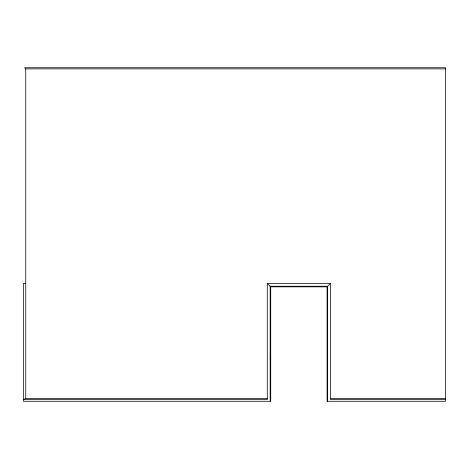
<?xml version="1.0" encoding="UTF-8"?>
<svg xmlns="http://www.w3.org/2000/svg" width="469" height="469" viewBox="0 0 469 469"><rect width="100%" height="100%" fill="white"/><g stroke="black" fill="none" stroke-linecap="round" stroke-linejoin="round"><path stroke-width="0.7" d="M327.661 401.271L327.661 286.254L330.534 283.382L267.277 283.382L267.277 399.547L23.45 399.547L25.748 398.597L267.277 398.597M25.748 283.382L23.45 283.382L23.45 401.271L270.73 401.271L270.73 286.829L327.086 286.829L327.086 401.271L445.55 401.271L445.55 67.729L24.599 67.729L25.748 68.879L445.55 68.879M267.277 283.382L270.156 286.254L327.661 286.254M270.156 358.199L270.73 358.199M330.534 398.597L445.55 398.597M445.55 399.547L330.534 399.547L330.534 283.382M270.156 286.254L270.156 401.271M25.748 68.879L25.748 398.597"/></g></svg>
